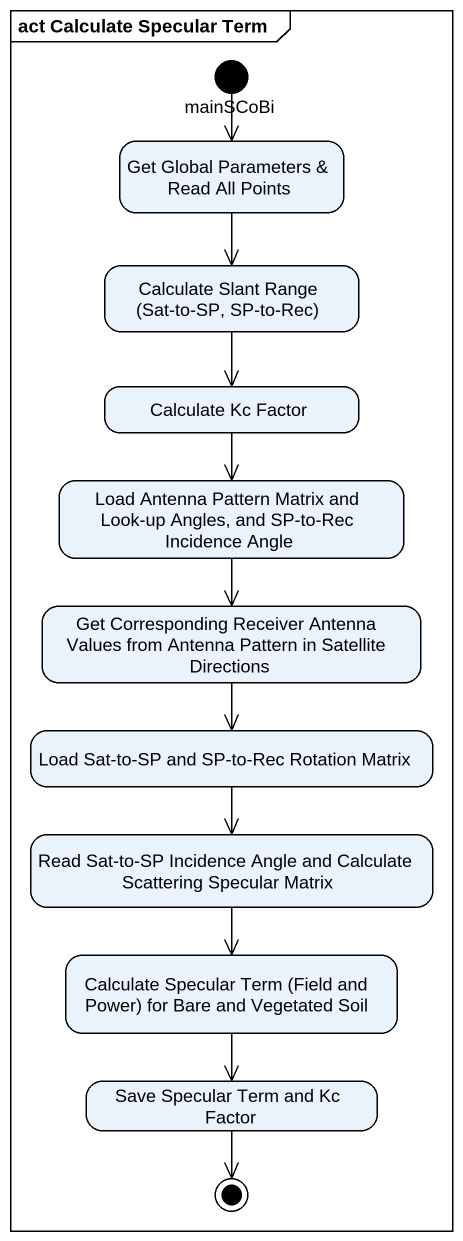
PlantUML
@startuml
mainframe act Calculate Specular Term
hide empty description
state mainSCoBi <<start>>
state "Get Global Parameters & Read All Points" as Get_Global_Parameters_Read
state "Calculate Slant Range (Sat-to-SP, SP-to-Rec)" as Calculate_Slant_Range_Sat
state "Calculate Kc Factor" as Calculate_Kc_Factor
state "Load Antenna Pattern Matrix and Look-up Angles, and SP-to-Rec Incidence Angle" as Load_Antenna_Pattern_Matrix
state "Get Corresponding Receiver Antenna Values from Antenna Pattern in Satellite Directions" as Get_Corresponding_Receiver
state "Load Sat-to-SP and SP-to-Rec Rotation Matrix" as Load_Sat_to_SP_and_SP_to
state "Read Sat-to-SP Incidence Angle and Calculate Scattering Specular Matrix" as Read_Sat_to_SP_Incidence
state "Calculate Specular Term (Field and Power) for Bare and Vegetated Soil" as Calculate_Specular_Term
state "Save Specular Term and Kc Factor" as Save_Specular_Term_and_Kc
mainSCoBi --> Get_Global_Parameters_Read
Get_Global_Parameters_Read --> Calculate_Slant_Range_Sat
Calculate_Slant_Range_Sat --> Calculate_Kc_Factor
Calculate_Kc_Factor --> Load_Antenna_Pattern_Matrix
Load_Antenna_Pattern_Matrix --> Get_Corresponding_Receiver
Get_Corresponding_Receiver --> Load_Sat_to_SP_and_SP_to
Load_Sat_to_SP_and_SP_to --> Read_Sat_to_SP_Incidence
Read_Sat_to_SP_Incidence --> Calculate_Specular_Term
Calculate_Specular_Term --> Save_Specular_Term_and_Kc
Save_Specular_Term_and_Kc --> [*]
@enduml
